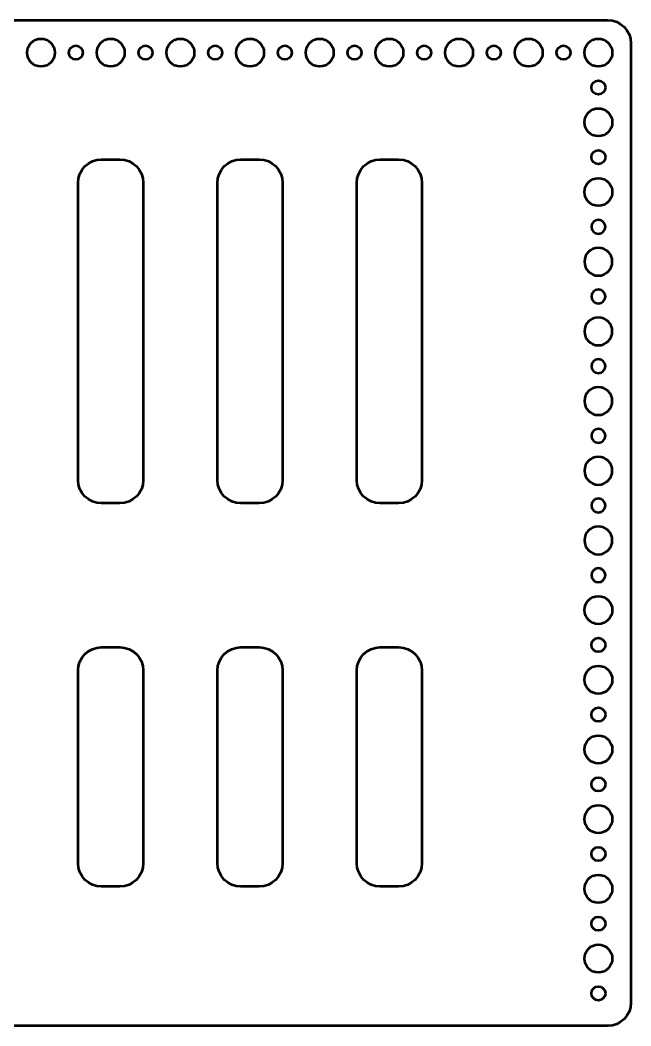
# Model space of a CAD drawing. Header units: centimetres. Extents: x -16.4 to 16.4, y -22.8 to 22.8.
# Drawn here: x 3.3 to 16.45, y 1.18 to 22.82 of the extents above; entities that cross this region are included whole.
import ezdxf

# ---------------------------------------------------------------- set-up
doc = ezdxf.new("R2010")
doc.units = ezdxf.units.CM
doc.header["$MEASUREMENT"] = 0
doc.layers.add('Layer 1', color=7, linetype='Continuous')

msp = doc.modelspace()

# ---------------------------------------------------------------- linework, layer by layer
at = {"layer": 'Layer 1', "lineweight": 53}
for centre, major_axis in [((3.74999, 22.12499), (0, 0.30001)), ((5.24999, 22.12499), (0, 0.30001)), ((6.74999, 22.12499), (0, 0.30001)), ((8.24999, 22.12499), (0, 0.30001)), ((9.74999, 22.12499), (0, 0.30001)), ((11.24999, 22.12499), (0, 0.30001)), ((12.74999, 22.12499), (0, 0.30001)), ((14.24999, 22.12499), (0, 0.30001)), ((15.74999, 22.12499), (0, 0.30001)), ((4.5, 22.125), (0, 0.15)), ((6, 22.125), (0, 0.15)), ((7.5, 22.125), (0, 0.15)), ((9, 22.125), (0, 0.15)), ((10.5, 22.125), (0, 0.15)), ((12, 22.125), (0, 0.15)), ((13.5, 22.125), (0, 0.15)), ((15, 22.125), (0, 0.15))]:
    msp.add_ellipse(centre, major_axis=major_axis, ratio=1, dxfattribs=at)
for points, knots in [([(16.45, 1.675), (16.45, 1.675), (16.45, 22.325), (16.45, 22.325), (16.45, 22.325), (16.45, 22.60114), (16.22614, 22.825), (15.95, 22.825), (15.95, 22.825), (15.95, 22.825), (-15.95, 22.825), (-15.95, 22.825), (-15.95, 22.825), (-16.22614, 22.825), (-16.45, 22.60114), (-16.45, 22.325), (-16.45, 22.325), (-16.45, 22.325), (-16.45, 9.325), (-16.45, 9.325), (-16.45, 9.325), (-16.45, 9.325), (-15.05, 9.325), (-15.05, 9.325), (-15.05, 9.325), (-14.77386, 9.325), (-14.55, 9.10114), (-14.55, 8.825), (-14.55, 8.825), (-14.55, 8.825), (-14.55, 5.425), (-14.55, 5.425), (-14.55, 5.425), (-14.55, 5.14886), (-14.77386, 4.925), (-15.05, 4.925), (-15.05, 4.925), (-15.05, 4.925), (-16.45, 4.925), (-16.45, 4.925), (-16.45, 4.925), (-16.45, 4.925), (-16.45, 1.675), (-16.45, 1.675), (-16.45, 1.675), (-16.45, 1.39886), (-16.22614, 1.175), (-15.95, 1.175), (-15.95, 1.175), (-15.95, 1.175), (15.95, 1.175), (15.95, 1.175), (15.95, 1.175), (16.22614, 1.175), (16.45, 1.39886), (16.45, 1.675)], [0, 0, 0, 0, 0.06666667, 0.06666667, 0.06666667, 0.06666667, 0.13333333, 0.13333333, 0.13333333, 0.13333333, 0.2, 0.2, 0.2, 0.2, 0.26666667, 0.26666667, 0.26666667, 0.26666667, 0.33333333, 0.33333333, 0.33333333, 0.33333333, 0.4, 0.4, 0.4, 0.4, 0.46666667, 0.46666667, 0.46666667, 0.46666667, 0.53333333, 0.53333333, 0.53333333, 0.53333333, 0.6, 0.6, 0.6, 0.6, 0.66666667, 0.66666667, 0.66666667, 0.66666667, 0.73333333, 0.73333333, 0.73333333, 0.73333333, 0.8, 0.8, 0.8, 0.8, 0.86666667, 0.86666667, 0.86666667, 0.86666667, 1, 1, 1, 1]), ([(15.9, 21.375), (15.9, 21.45784), (15.83284, 21.525), (15.75, 21.525), (15.75, 21.525), (15.66716, 21.525), (15.6, 21.45784), (15.6, 21.375), (15.6, 21.375), (15.6, 21.29216), (15.66716, 21.225), (15.75, 21.225), (15.75, 21.225), (15.83284, 21.225), (15.9, 21.29216), (15.9, 21.375)], [0, 0, 0, 0, 0.2, 0.2, 0.2, 0.2, 0.4, 0.4, 0.4, 0.4, 0.6, 0.6, 0.6, 0.6, 1, 1, 1, 1]), ([(16.05, 20.625), (16.05, 20.79069), (15.91569, 20.925), (15.75, 20.925), (15.75, 20.925), (15.58431, 20.925), (15.45, 20.79069), (15.45, 20.625), (15.45, 20.625), (15.45, 20.45931), (15.58431, 20.325), (15.75, 20.325), (15.75, 20.325), (15.91569, 20.325), (16.05, 20.45931), (16.05, 20.625)], [0, 0, 0, 0, 0.2, 0.2, 0.2, 0.2, 0.4, 0.4, 0.4, 0.4, 0.6, 0.6, 0.6, 0.6, 1, 1, 1, 1]), ([(15.9, 19.875), (15.9, 19.95784), (15.83284, 20.025), (15.75, 20.025), (15.75, 20.025), (15.66716, 20.025), (15.6, 19.95784), (15.6, 19.875), (15.6, 19.875), (15.6, 19.79216), (15.66716, 19.725), (15.75, 19.725), (15.75, 19.725), (15.83284, 19.725), (15.9, 19.79216), (15.9, 19.875)], [0, 0, 0, 0, 0.2, 0.2, 0.2, 0.2, 0.4, 0.4, 0.4, 0.4, 0.6, 0.6, 0.6, 0.6, 1, 1, 1, 1]), ([(5.95, 12.925), (5.95, 12.925), (5.95, 19.325), (5.95, 19.325), (5.95, 19.325), (5.95, 19.60114), (5.72614, 19.825), (5.45, 19.825), (5.45, 19.825), (5.45, 19.825), (5.05, 19.825), (5.05, 19.825), (5.05, 19.825), (4.77386, 19.825), (4.55, 19.60114), (4.55, 19.325), (4.55, 19.325), (4.55, 19.325), (4.55, 12.925), (4.55, 12.925), (4.55, 12.925), (4.55, 12.64886), (4.77386, 12.425), (5.05, 12.425), (5.05, 12.425), (5.05, 12.425), (5.45, 12.425), (5.45, 12.425), (5.45, 12.425), (5.72614, 12.425), (5.95, 12.64886), (5.95, 12.925)], [0, 0, 0, 0, 0.11111111, 0.11111111, 0.11111111, 0.11111111, 0.22222222, 0.22222222, 0.22222222, 0.22222222, 0.33333333, 0.33333333, 0.33333333, 0.33333333, 0.44444444, 0.44444444, 0.44444444, 0.44444444, 0.55555556, 0.55555556, 0.55555556, 0.55555556, 0.66666667, 0.66666667, 0.66666667, 0.66666667, 0.77777778, 0.77777778, 0.77777778, 0.77777778, 1, 1, 1, 1]), ([(8.95, 12.925), (8.95, 12.925), (8.95, 19.325), (8.95, 19.325), (8.95, 19.325), (8.95, 19.60114), (8.72614, 19.825), (8.45, 19.825), (8.45, 19.825), (8.45, 19.825), (8.05, 19.825), (8.05, 19.825), (8.05, 19.825), (7.77386, 19.825), (7.55, 19.60114), (7.55, 19.325), (7.55, 19.325), (7.55, 19.325), (7.55, 12.925), (7.55, 12.925), (7.55, 12.925), (7.55, 12.64886), (7.77386, 12.425), (8.05, 12.425), (8.05, 12.425), (8.05, 12.425), (8.45, 12.425), (8.45, 12.425), (8.45, 12.425), (8.72614, 12.425), (8.95, 12.64886), (8.95, 12.925)], [0, 0, 0, 0, 0.11111111, 0.11111111, 0.11111111, 0.11111111, 0.22222222, 0.22222222, 0.22222222, 0.22222222, 0.33333333, 0.33333333, 0.33333333, 0.33333333, 0.44444444, 0.44444444, 0.44444444, 0.44444444, 0.55555556, 0.55555556, 0.55555556, 0.55555556, 0.66666667, 0.66666667, 0.66666667, 0.66666667, 0.77777778, 0.77777778, 0.77777778, 0.77777778, 1, 1, 1, 1]), ([(11.95, 12.925), (11.95, 12.925), (11.95, 19.325), (11.95, 19.325), (11.95, 19.325), (11.95, 19.60114), (11.72614, 19.825), (11.45, 19.825), (11.45, 19.825), (11.45, 19.825), (11.05, 19.825), (11.05, 19.825), (11.05, 19.825), (10.77386, 19.825), (10.55, 19.60114), (10.55, 19.325), (10.55, 19.325), (10.55, 19.325), (10.55, 12.925), (10.55, 12.925), (10.55, 12.925), (10.55, 12.64886), (10.77386, 12.425), (11.05, 12.425), (11.05, 12.425), (11.05, 12.425), (11.45, 12.425), (11.45, 12.425), (11.45, 12.425), (11.72614, 12.425), (11.95, 12.64886), (11.95, 12.925)], [0, 0, 0, 0, 0.11111111, 0.11111111, 0.11111111, 0.11111111, 0.22222222, 0.22222222, 0.22222222, 0.22222222, 0.33333333, 0.33333333, 0.33333333, 0.33333333, 0.44444444, 0.44444444, 0.44444444, 0.44444444, 0.55555556, 0.55555556, 0.55555556, 0.55555556, 0.66666667, 0.66666667, 0.66666667, 0.66666667, 0.77777778, 0.77777778, 0.77777778, 0.77777778, 1, 1, 1, 1]), ([(16.05, 19.125), (16.05, 19.29069), (15.91569, 19.425), (15.75, 19.425), (15.75, 19.425), (15.58431, 19.425), (15.45, 19.29069), (15.45, 19.125), (15.45, 19.125), (15.45, 18.95931), (15.58431, 18.825), (15.75, 18.825), (15.75, 18.825), (15.91569, 18.825), (16.05, 18.95931), (16.05, 19.125)], [0, 0, 0, 0, 0.2, 0.2, 0.2, 0.2, 0.4, 0.4, 0.4, 0.4, 0.6, 0.6, 0.6, 0.6, 1, 1, 1, 1]), ([(15.6, 18.375), (15.6, 18.45784), (15.66716, 18.525), (15.75, 18.525), (15.75, 18.525), (15.83284, 18.525), (15.9, 18.45784), (15.9, 18.375), (15.9, 18.375), (15.9, 18.29216), (15.83284, 18.225), (15.75, 18.225), (15.75, 18.225), (15.66716, 18.225), (15.6, 18.29216), (15.6, 18.375)], [0, 0, 0, 0, 0.2, 0.2, 0.2, 0.2, 0.4, 0.4, 0.4, 0.4, 0.6, 0.6, 0.6, 0.6, 1, 1, 1, 1]), ([(15.45, 17.625), (15.45, 17.79069), (15.58431, 17.925), (15.75, 17.925), (15.75, 17.925), (15.91569, 17.925), (16.05, 17.79069), (16.05, 17.625), (16.05, 17.625), (16.05, 17.45931), (15.91569, 17.325), (15.75, 17.325), (15.75, 17.325), (15.58431, 17.325), (15.45, 17.45931), (15.45, 17.625)], [0, 0, 0, 0, 0.2, 0.2, 0.2, 0.2, 0.4, 0.4, 0.4, 0.4, 0.6, 0.6, 0.6, 0.6, 1, 1, 1, 1]), ([(15.6, 16.875), (15.6, 16.95784), (15.66716, 17.025), (15.75, 17.025), (15.75, 17.025), (15.83284, 17.025), (15.9, 16.95784), (15.9, 16.875), (15.9, 16.875), (15.9, 16.79216), (15.83284, 16.725), (15.75, 16.725), (15.75, 16.725), (15.66716, 16.725), (15.6, 16.79216), (15.6, 16.875)], [0, 0, 0, 0, 0.2, 0.2, 0.2, 0.2, 0.4, 0.4, 0.4, 0.4, 0.6, 0.6, 0.6, 0.6, 1, 1, 1, 1]), ([(15.45, 16.125), (15.45, 16.29069), (15.58431, 16.425), (15.75, 16.425), (15.75, 16.425), (15.91569, 16.425), (16.05, 16.29069), (16.05, 16.125), (16.05, 16.125), (16.05, 15.95931), (15.91569, 15.825), (15.75, 15.825), (15.75, 15.825), (15.58431, 15.825), (15.45, 15.95931), (15.45, 16.125)], [0, 0, 0, 0, 0.2, 0.2, 0.2, 0.2, 0.4, 0.4, 0.4, 0.4, 0.6, 0.6, 0.6, 0.6, 1, 1, 1, 1]), ([(15.6, 15.375), (15.6, 15.45784), (15.66716, 15.525), (15.75, 15.525), (15.75, 15.525), (15.83284, 15.525), (15.9, 15.45784), (15.9, 15.375), (15.9, 15.375), (15.9, 15.29216), (15.83284, 15.225), (15.75, 15.225), (15.75, 15.225), (15.66716, 15.225), (15.6, 15.29216), (15.6, 15.375)], [0, 0, 0, 0, 0.2, 0.2, 0.2, 0.2, 0.4, 0.4, 0.4, 0.4, 0.6, 0.6, 0.6, 0.6, 1, 1, 1, 1]), ([(15.45, 14.625), (15.45, 14.79069), (15.58431, 14.925), (15.75, 14.925), (15.75, 14.925), (15.91569, 14.925), (16.05, 14.79069), (16.05, 14.625), (16.05, 14.625), (16.05, 14.45931), (15.91569, 14.325), (15.75, 14.325), (15.75, 14.325), (15.58431, 14.325), (15.45, 14.45931), (15.45, 14.625)], [0, 0, 0, 0, 0.2, 0.2, 0.2, 0.2, 0.4, 0.4, 0.4, 0.4, 0.6, 0.6, 0.6, 0.6, 1, 1, 1, 1]), ([(15.6, 13.875), (15.6, 13.95784), (15.66716, 14.025), (15.75, 14.025), (15.75, 14.025), (15.83284, 14.025), (15.9, 13.95784), (15.9, 13.875), (15.9, 13.875), (15.9, 13.79216), (15.83284, 13.725), (15.75, 13.725), (15.75, 13.725), (15.66716, 13.725), (15.6, 13.79216), (15.6, 13.875)], [0, 0, 0, 0, 0.2, 0.2, 0.2, 0.2, 0.4, 0.4, 0.4, 0.4, 0.6, 0.6, 0.6, 0.6, 1, 1, 1, 1]), ([(15.45, 13.125), (15.45, 13.29069), (15.58431, 13.425), (15.75, 13.425), (15.75, 13.425), (15.91569, 13.425), (16.05, 13.29069), (16.05, 13.125), (16.05, 13.125), (16.05, 12.95931), (15.91569, 12.825), (15.75, 12.825), (15.75, 12.825), (15.58431, 12.825), (15.45, 12.95931), (15.45, 13.125)], [0, 0, 0, 0, 0.2, 0.2, 0.2, 0.2, 0.4, 0.4, 0.4, 0.4, 0.6, 0.6, 0.6, 0.6, 1, 1, 1, 1]), ([(15.6, 12.375), (15.6, 12.45784), (15.66716, 12.525), (15.75, 12.525), (15.75, 12.525), (15.83284, 12.525), (15.9, 12.45784), (15.9, 12.375), (15.9, 12.375), (15.9, 12.29216), (15.83284, 12.225), (15.75, 12.225), (15.75, 12.225), (15.66716, 12.225), (15.6, 12.29216), (15.6, 12.375)], [0, 0, 0, 0, 0.2, 0.2, 0.2, 0.2, 0.4, 0.4, 0.4, 0.4, 0.6, 0.6, 0.6, 0.6, 1, 1, 1, 1]), ([(15.45, 11.625), (15.45, 11.79069), (15.58431, 11.925), (15.75, 11.925), (15.75, 11.925), (15.91569, 11.925), (16.05, 11.79069), (16.05, 11.625), (16.05, 11.625), (16.05, 11.45931), (15.91569, 11.325), (15.75, 11.325), (15.75, 11.325), (15.58431, 11.325), (15.45, 11.45931), (15.45, 11.625)], [0, 0, 0, 0, 0.2, 0.2, 0.2, 0.2, 0.4, 0.4, 0.4, 0.4, 0.6, 0.6, 0.6, 0.6, 1, 1, 1, 1]), ([(15.6, 10.875), (15.6, 10.95784), (15.66716, 11.025), (15.75, 11.025), (15.75, 11.025), (15.83284, 11.025), (15.9, 10.95784), (15.9, 10.875), (15.9, 10.875), (15.9, 10.79216), (15.83284, 10.725), (15.75, 10.725), (15.75, 10.725), (15.66716, 10.725), (15.6, 10.79216), (15.6, 10.875)], [0, 0, 0, 0, 0.2, 0.2, 0.2, 0.2, 0.4, 0.4, 0.4, 0.4, 0.6, 0.6, 0.6, 0.6, 1, 1, 1, 1]), ([(16.05, 10.125), (16.05, 10.29069), (15.91569, 10.425), (15.75, 10.425), (15.75, 10.425), (15.58431, 10.425), (15.45, 10.29069), (15.45, 10.125), (15.45, 10.125), (15.45, 9.95931), (15.58431, 9.825), (15.75, 9.825), (15.75, 9.825), (15.91569, 9.825), (16.05, 9.95931), (16.05, 10.125)], [0, 0, 0, 0, 0.2, 0.2, 0.2, 0.2, 0.4, 0.4, 0.4, 0.4, 0.6, 0.6, 0.6, 0.6, 1, 1, 1, 1]), ([(5.95, 4.675), (5.95, 4.675), (5.95, 8.825), (5.95, 8.825), (5.95, 8.825), (5.95, 9.10114), (5.72614, 9.325), (5.45, 9.325), (5.45, 9.325), (5.45, 9.325), (5.05, 9.325), (5.05, 9.325), (5.05, 9.325), (4.77386, 9.325), (4.55, 9.10114), (4.55, 8.825), (4.55, 8.825), (4.55, 8.825), (4.55, 4.675), (4.55, 4.675), (4.55, 4.675), (4.55, 4.39886), (4.77386, 4.175), (5.05, 4.175), (5.05, 4.175), (5.05, 4.175), (5.45, 4.175), (5.45, 4.175), (5.45, 4.175), (5.72614, 4.175), (5.95, 4.39886), (5.95, 4.675)], [0, 0, 0, 0, 0.11111111, 0.11111111, 0.11111111, 0.11111111, 0.22222222, 0.22222222, 0.22222222, 0.22222222, 0.33333333, 0.33333333, 0.33333333, 0.33333333, 0.44444444, 0.44444444, 0.44444444, 0.44444444, 0.55555556, 0.55555556, 0.55555556, 0.55555556, 0.66666667, 0.66666667, 0.66666667, 0.66666667, 0.77777778, 0.77777778, 0.77777778, 0.77777778, 1, 1, 1, 1]), ([(8.95, 4.675), (8.95, 4.675), (8.95, 8.825), (8.95, 8.825), (8.95, 8.825), (8.95, 9.10114), (8.72614, 9.325), (8.45, 9.325), (8.45, 9.325), (8.45, 9.325), (8.05, 9.325), (8.05, 9.325), (8.05, 9.325), (7.77386, 9.325), (7.55, 9.10114), (7.55, 8.825), (7.55, 8.825), (7.55, 8.825), (7.55, 4.675), (7.55, 4.675), (7.55, 4.675), (7.55, 4.39886), (7.77386, 4.175), (8.05, 4.175), (8.05, 4.175), (8.05, 4.175), (8.45, 4.175), (8.45, 4.175), (8.45, 4.175), (8.72614, 4.175), (8.95, 4.39886), (8.95, 4.675)], [0, 0, 0, 0, 0.11111111, 0.11111111, 0.11111111, 0.11111111, 0.22222222, 0.22222222, 0.22222222, 0.22222222, 0.33333333, 0.33333333, 0.33333333, 0.33333333, 0.44444444, 0.44444444, 0.44444444, 0.44444444, 0.55555556, 0.55555556, 0.55555556, 0.55555556, 0.66666667, 0.66666667, 0.66666667, 0.66666667, 0.77777778, 0.77777778, 0.77777778, 0.77777778, 1, 1, 1, 1]), ([(11.95, 4.675), (11.95, 4.675), (11.95, 8.825), (11.95, 8.825), (11.95, 8.825), (11.95, 9.10114), (11.72614, 9.325), (11.45, 9.325), (11.45, 9.325), (11.45, 9.325), (11.05, 9.325), (11.05, 9.325), (11.05, 9.325), (10.77386, 9.325), (10.55, 9.10114), (10.55, 8.825), (10.55, 8.825), (10.55, 8.825), (10.55, 4.675), (10.55, 4.675), (10.55, 4.675), (10.55, 4.39886), (10.77386, 4.175), (11.05, 4.175), (11.05, 4.175), (11.05, 4.175), (11.45, 4.175), (11.45, 4.175), (11.45, 4.175), (11.72614, 4.175), (11.95, 4.39886), (11.95, 4.675)], [0, 0, 0, 0, 0.11111111, 0.11111111, 0.11111111, 0.11111111, 0.22222222, 0.22222222, 0.22222222, 0.22222222, 0.33333333, 0.33333333, 0.33333333, 0.33333333, 0.44444444, 0.44444444, 0.44444444, 0.44444444, 0.55555556, 0.55555556, 0.55555556, 0.55555556, 0.66666667, 0.66666667, 0.66666667, 0.66666667, 0.77777778, 0.77777778, 0.77777778, 0.77777778, 1, 1, 1, 1]), ([(15.9, 9.375), (15.9, 9.45784), (15.83284, 9.525), (15.75, 9.525), (15.75, 9.525), (15.66716, 9.525), (15.6, 9.45784), (15.6, 9.375), (15.6, 9.375), (15.6, 9.29216), (15.66716, 9.225), (15.75, 9.225), (15.75, 9.225), (15.83284, 9.225), (15.9, 9.29216), (15.9, 9.375)], [0, 0, 0, 0, 0.2, 0.2, 0.2, 0.2, 0.4, 0.4, 0.4, 0.4, 0.6, 0.6, 0.6, 0.6, 1, 1, 1, 1]), ([(16.05, 8.625), (16.05, 8.79069), (15.91569, 8.925), (15.75, 8.925), (15.75, 8.925), (15.58431, 8.925), (15.45, 8.79069), (15.45, 8.625), (15.45, 8.625), (15.45, 8.45931), (15.58431, 8.325), (15.75, 8.325), (15.75, 8.325), (15.91569, 8.325), (16.05, 8.45931), (16.05, 8.625)], [0, 0, 0, 0, 0.2, 0.2, 0.2, 0.2, 0.4, 0.4, 0.4, 0.4, 0.6, 0.6, 0.6, 0.6, 1, 1, 1, 1]), ([(15.9, 7.875), (15.9, 7.95784), (15.83284, 8.025), (15.75, 8.025), (15.75, 8.025), (15.66716, 8.025), (15.6, 7.95784), (15.6, 7.875), (15.6, 7.875), (15.6, 7.79216), (15.66716, 7.725), (15.75, 7.725), (15.75, 7.725), (15.83284, 7.725), (15.9, 7.79216), (15.9, 7.875)], [0, 0, 0, 0, 0.2, 0.2, 0.2, 0.2, 0.4, 0.4, 0.4, 0.4, 0.6, 0.6, 0.6, 0.6, 1, 1, 1, 1]), ([(16.05, 7.125), (16.05, 7.29069), (15.91569, 7.425), (15.75, 7.425), (15.75, 7.425), (15.58431, 7.425), (15.45, 7.29069), (15.45, 7.125), (15.45, 7.125), (15.45, 6.95931), (15.58431, 6.825), (15.75, 6.825), (15.75, 6.825), (15.91569, 6.825), (16.05, 6.95931), (16.05, 7.125)], [0, 0, 0, 0, 0.2, 0.2, 0.2, 0.2, 0.4, 0.4, 0.4, 0.4, 0.6, 0.6, 0.6, 0.6, 1, 1, 1, 1]), ([(15.9, 6.375), (15.9, 6.45784), (15.83284, 6.525), (15.75, 6.525), (15.75, 6.525), (15.66716, 6.525), (15.6, 6.45784), (15.6, 6.375), (15.6, 6.375), (15.6, 6.29216), (15.66716, 6.225), (15.75, 6.225), (15.75, 6.225), (15.83284, 6.225), (15.9, 6.29216), (15.9, 6.375)], [0, 0, 0, 0, 0.2, 0.2, 0.2, 0.2, 0.4, 0.4, 0.4, 0.4, 0.6, 0.6, 0.6, 0.6, 1, 1, 1, 1]), ([(16.05, 5.625), (16.05, 5.79069), (15.91569, 5.925), (15.75, 5.925), (15.75, 5.925), (15.58431, 5.925), (15.45, 5.79069), (15.45, 5.625), (15.45, 5.625), (15.45, 5.45931), (15.58431, 5.325), (15.75, 5.325), (15.75, 5.325), (15.91569, 5.325), (16.05, 5.45931), (16.05, 5.625)], [0, 0, 0, 0, 0.2, 0.2, 0.2, 0.2, 0.4, 0.4, 0.4, 0.4, 0.6, 0.6, 0.6, 0.6, 1, 1, 1, 1]), ([(15.9, 4.875), (15.9, 4.95784), (15.83284, 5.025), (15.75, 5.025), (15.75, 5.025), (15.66716, 5.025), (15.6, 4.95784), (15.6, 4.875), (15.6, 4.875), (15.6, 4.79216), (15.66716, 4.725), (15.75, 4.725), (15.75, 4.725), (15.83284, 4.725), (15.9, 4.79216), (15.9, 4.875)], [0, 0, 0, 0, 0.2, 0.2, 0.2, 0.2, 0.4, 0.4, 0.4, 0.4, 0.6, 0.6, 0.6, 0.6, 1, 1, 1, 1]), ([(16.05, 4.125), (16.05, 4.29069), (15.91569, 4.425), (15.75, 4.425), (15.75, 4.425), (15.58431, 4.425), (15.45, 4.29069), (15.45, 4.125), (15.45, 4.125), (15.45, 3.95931), (15.58431, 3.825), (15.75, 3.825), (15.75, 3.825), (15.91569, 3.825), (16.05, 3.95931), (16.05, 4.125)], [0, 0, 0, 0, 0.2, 0.2, 0.2, 0.2, 0.4, 0.4, 0.4, 0.4, 0.6, 0.6, 0.6, 0.6, 1, 1, 1, 1]), ([(15.9, 3.375), (15.9, 3.45784), (15.83284, 3.525), (15.75, 3.525), (15.75, 3.525), (15.66716, 3.525), (15.6, 3.45784), (15.6, 3.375), (15.6, 3.375), (15.6, 3.29216), (15.66716, 3.225), (15.75, 3.225), (15.75, 3.225), (15.83284, 3.225), (15.9, 3.29216), (15.9, 3.375)], [0, 0, 0, 0, 0.2, 0.2, 0.2, 0.2, 0.4, 0.4, 0.4, 0.4, 0.6, 0.6, 0.6, 0.6, 1, 1, 1, 1]), ([(16.05, 2.625), (16.05, 2.79069), (15.91569, 2.925), (15.75, 2.925), (15.75, 2.925), (15.58431, 2.925), (15.45, 2.79069), (15.45, 2.625), (15.45, 2.625), (15.45, 2.45931), (15.58431, 2.325), (15.75, 2.325), (15.75, 2.325), (15.91569, 2.325), (16.05, 2.45931), (16.05, 2.625)], [0, 0, 0, 0, 0.2, 0.2, 0.2, 0.2, 0.4, 0.4, 0.4, 0.4, 0.6, 0.6, 0.6, 0.6, 1, 1, 1, 1]), ([(15.9, 1.875), (15.9, 1.95784), (15.83284, 2.025), (15.75, 2.025), (15.75, 2.025), (15.66716, 2.025), (15.6, 1.95784), (15.6, 1.875), (15.6, 1.875), (15.6, 1.79216), (15.66716, 1.725), (15.75, 1.725), (15.75, 1.725), (15.83284, 1.725), (15.9, 1.79216), (15.9, 1.875)], [0, 0, 0, 0, 0.2, 0.2, 0.2, 0.2, 0.4, 0.4, 0.4, 0.4, 0.6, 0.6, 0.6, 0.6, 1, 1, 1, 1])]:
    msp.add_open_spline(points, degree=3, knots=knots, dxfattribs=at)

doc.saveas('drawing.dxf')
